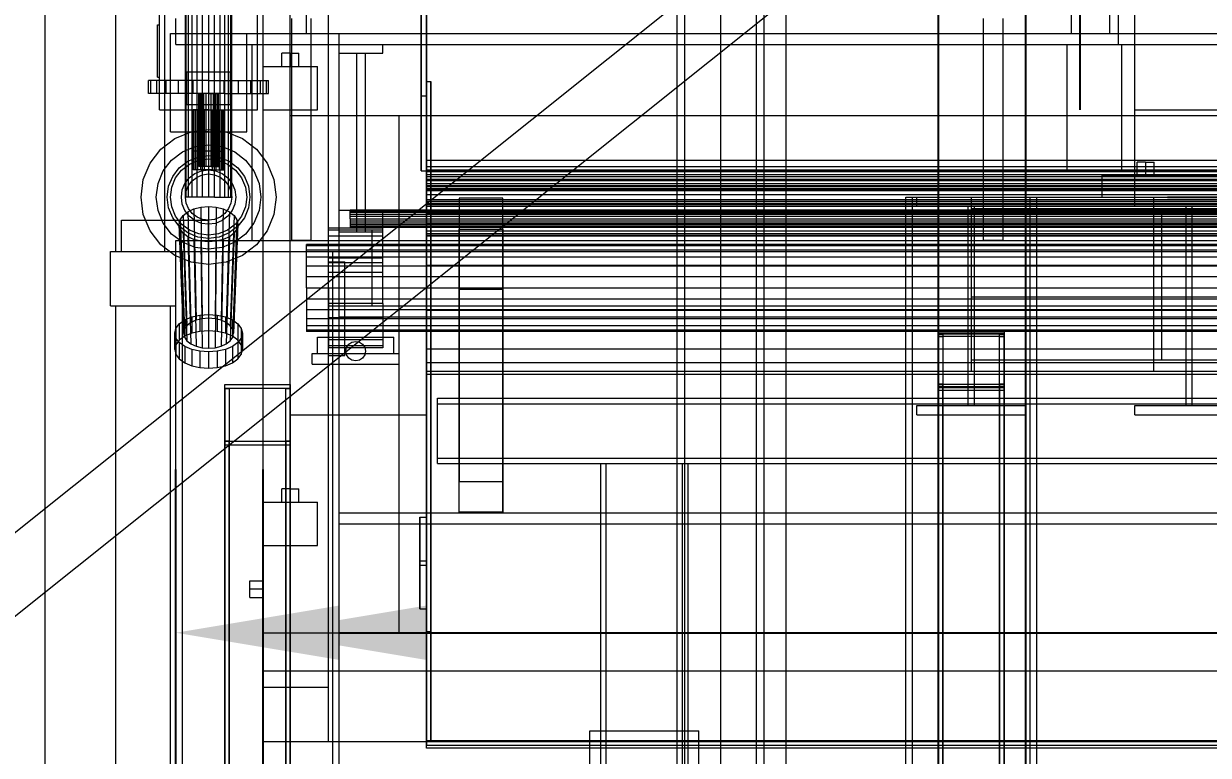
# Model space of a CAD drawing. Header units: millimetres. Extents: x -2500 to 58855, y -53268 to 6837.
# Drawn here: x -1620 to -532, y -35413 to -34741 of the extents above; entities that cross this region are included whole.
import ezdxf

# ---------------------------------------------------------------- set-up
doc = ezdxf.new("R2010")
doc.units = ezdxf.units.MM
for name, color, linetype, lineweight in [('COTAS_O', 1, 'Continuous', 0), ('COTAS_P', 1, 'Continuous', 0), ('COTAS_R', 1, 'Continuous', 0), ('frontal_briquetadora', 7, 'Continuous', 0), ('frontal_C01', 7, 'Continuous', 0), ('frontal_mezcladora', 7, 'Continuous', 0), ('frontal_secador', 7, 'Continuous', 0), ('frontal_tolva', 7, 'Continuous', 0)]:
    doc.layers.add(name, color=color, linetype=linetype, lineweight=lineweight)
doc.dimstyles.new('R19_100', dxfattribs={"dimtxt": 250, "dimasz": 150, "dimexe": 150, "dimexo": 80, "dimgap": 100, "dimtad": 1, "dimtih": 1, "dimtoh": 1, "dimdsep": 46, "dimcen": 0.09, "dimadec": 0, "dimazin": 0, "dimtfac": 1, "dimtdec": 4, "dimtofl": 0, "dimtmove": 0, "dimatfit": 3, "dimfxl": 1, "dimtolj": 1, "dimtzin": 0, "dimarcsym": 0})

# ---------------------------------------------------------------- blocks, each defined once
blk = doc.blocks.new('*D37')
at = {"layer": 'COTAS_R', "color": 0, "lineweight": -2, "transparency": 16777216}
for p, q in [((-1750, -35420), (-1750, -34450)), ((2600, -35420), (2600, -34450)), ((-1600, -34600), (2450, -34600))]:
    blk.add_line(p, q, dxfattribs=at)
at = {"layer": 'COTAS_R', "color": 0, "transparency": 16777216}
for points in [[(-1600, -34575), (-1600, -34625), (-1750, -34600)], [(2450, -34575), (2450, -34625), (2600, -34600)]]:
    blk.add_solid(points, dxfattribs=at)
at = {"layer": 'Defpoints', "color": 0, "transparency": 16777216}
for p in [(2600, -34600), (-1750, -35500), (2600, -35500)]:
    blk.add_point(p, dxfattribs=at)
blk = doc.blocks.new('*D42')
at = {"layer": 'COTAS_O', "color": 0, "lineweight": -2, "transparency": 16777216}
for p, q in [((-570, -33700), (200, -33700)), ((50, -34750), (50, -33850)), ((-570, -34900), (200, -34900))]:
    blk.add_line(p, q, dxfattribs=at)
at = {"layer": 'COTAS_O', "color": 0, "transparency": 16777216}
for points in [[(25, -33850), (75, -33850), (50, -33700)], [(25, -34750), (75, -34750), (50, -34900)]]:
    blk.add_solid(points, dxfattribs=at)
at = {"layer": 'Defpoints', "color": 0, "transparency": 16777216}
for p in [(-650, -33700), (50, -33700), (-650, -34900)]:
    blk.add_point(p, dxfattribs=at)
blk = doc.blocks.new('*D43')
at = {"layer": 'COTAS_O', "color": 0, "lineweight": -2, "transparency": 16777216}
for p, q in [((-650, -34820), (-650, -34050)), ((650, -34820), (650, -34050)), ((-500, -34200), (500, -34200))]:
    blk.add_line(p, q, dxfattribs=at)
at = {"layer": 'COTAS_O', "color": 0, "transparency": 16777216}
for points in [[(-500, -34175), (-500, -34225), (-650, -34200)], [(500, -34175), (500, -34225), (650, -34200)]]:
    blk.add_solid(points, dxfattribs=at)
at = {"layer": 'Defpoints', "color": 0, "transparency": 16777216}
for p in [(650, -34200), (-650, -34900), (650, -34900)]:
    blk.add_point(p, dxfattribs=at)
blk = doc.blocks.new('*D44')
at = {"layer": 'COTAS_O', "color": 0, "lineweight": -2, "transparency": 16777216}
for p, q in [((-1400, -33700), (-630, -33700)), ((-780, -35850), (-780, -33850)), ((-1400, -36000), (-630, -36000))]:
    blk.add_line(p, q, dxfattribs=at)
at = {"layer": 'COTAS_O', "color": 0, "transparency": 16777216}
for points in [[(-805, -33850), (-755, -33850), (-780, -33700)], [(-805, -35850), (-755, -35850), (-780, -36000)]]:
    blk.add_solid(points, dxfattribs=at)
at = {"layer": 'Defpoints', "color": 0, "transparency": 16777216}
for p in [(-1480, -33700), (-780, -33700), (-1480, -36000)]:
    blk.add_point(p, dxfattribs=at)
blk = doc.blocks.new('*D45')
at = {"layer": 'COTAS_O', "color": 0, "lineweight": -2, "transparency": 16777216}
for p, q in [((-1480, -35920), (-1480, -35150)), ((490, -35920), (490, -35150)), ((-1330, -35300), (340, -35300))]:
    blk.add_line(p, q, dxfattribs=at)
at = {"layer": 'COTAS_O', "color": 0, "transparency": 16777216}
for points in [[(-1330, -35275), (-1330, -35325), (-1480, -35300)], [(340, -35275), (340, -35325), (490, -35300)]]:
    blk.add_solid(points, dxfattribs=at)
at = {"layer": 'Defpoints', "color": 0, "transparency": 16777216}
for p in [(490, -35300), (-1480, -36000), (490, -36000)]:
    blk.add_point(p, dxfattribs=at)
blk = doc.blocks.new('*D46')
at = {"layer": 'COTAS_P', "color": 0, "lineweight": -2, "transparency": 16777216}
for p, q in [((-1320, -33000), (-550, -33000)), ((-700, -35850), (-700, -33150)), ((-1320, -36000), (-550, -36000))]:
    blk.add_line(p, q, dxfattribs=at)
at = {"layer": 'COTAS_P', "color": 0, "transparency": 16777216}
for points in [[(-725, -33150), (-675, -33150), (-700, -33000)], [(-725, -35850), (-675, -35850), (-700, -36000)]]:
    blk.add_solid(points, dxfattribs=at)
at = {"layer": 'Defpoints', "color": 0, "transparency": 16777216}
for p in [(-1400, -33000), (-700, -33000), (-1400, -36000)]:
    blk.add_point(p, dxfattribs=at)
blk = doc.blocks.new('*D47')
at = {"layer": 'COTAS_O', "color": 0, "lineweight": -2, "transparency": 16777216}
for p, q in [((-1400, -35920), (-1400, -35150)), ((1400, -35920), (1400, -35150)), ((-1250, -35300), (1250, -35300))]:
    blk.add_line(p, q, dxfattribs=at)
at = {"layer": 'COTAS_O', "color": 0, "transparency": 16777216}
for points in [[(-1250, -35275), (-1250, -35325), (-1400, -35300)], [(1250, -35275), (1250, -35325), (1400, -35300)]]:
    blk.add_solid(points, dxfattribs=at)
at = {"layer": 'Defpoints', "color": 0, "transparency": 16777216}
for p in [(1400, -35300), (-1400, -36000), (1400, -36000)]:
    blk.add_point(p, dxfattribs=at)

msp = doc.modelspace()

# ---------------------------------------------------------------- linework, layer by layer
at = {"layer": 'frontal_briquetadora'}
for p, q in [((-1480, -34760), (-1480, -34736)), ((-1374, -34736), (-1374, -34940)), ((-1356, -34736), (-1356, -34940)), ((-739, -34736), (-739, -34940)), ((-721, -34736), (-721, -34940)), ((-1480, -34750), (-1330, -34750)), ((-1480, -34760), (-1480, -34750)), ((-1330, -34760), (-1330, -34750)), ((-1330, -34750), (340, -34750)), ((-1480, -34760), (-1330, -34760)), ((-1480, -34760), (-460, -34760)), ((-1410, -34760), (-1400, -34760)), ((-1410, -34940), (-1410, -34760)), ((-1400, -34940), (-1400, -34760)), ((-1330, -34760), (340, -34760)), ((-1330, -34940), (-1330, -34760)), ((-1330, -34760), (-1290, -34760)), ((-1330, -34768), (-1330, -34760)), ((-1290, -34768), (-1290, -34760)), ((-1330, -34768), (-1290, -34768)), ((-1314, -34768), (-1306, -34768)), ((-1314, -34932), (-1314, -34768)), ((-1306, -34932), (-1306, -34768)), ((-1480, -34940), (-1330, -34940)), ((-1480, -34950), (-1480, -34940)), ((-1410, -34940), (-1400, -34940)), ((-1356, -34940), (-1374, -34940)), ((-1330, -34932), (-1290, -34932)), ((-1330, -34940), (-1330, -34932)), ((-1330, -34950), (-1330, -34940)), ((-1330, -34940), (340, -34940)), ((-1330, -34940), (-1290, -34940)), ((-1314, -34932), (-1306, -34932)), ((-1290, -34940), (-1290, -34932)), ((-721, -34940), (-739, -34940)), ((-1480, -34950), (-1474, -34950)), ((-1480, -35988), (-1480, -34950)), ((-1480, -34950), (-1330, -34950)), ((-1474, -35988), (-1474, -34950)), ((-1474, -34950), (-1336, -34950)), ((-1336, -34950), (-1330, -34950)), ((-1336, -35988), (-1336, -34950)), ((-1330, -35988), (-1330, -34950)), ((-1330, -34950), (340, -34950)), ((-1330, -35000), (490, -35000)), ((-1330, -35010), (-1330, -35000)), ((-1330, -35010), (490, -35010)), ((-1330, -35190), (-1330, -35010)), ((-1435, -35872.053), (-1435, -35072.053)), ((-1435, -35072.053), (-1375, -35072.053)), ((-1435, -35075.779), (-1435, -35072.053)), ((-1375, -35072.053), (-1375, -35872.053)), ((-1375, -35072.053), (-1375, -35075.779)), ((-1375, -35075.779), (-1435, -35075.779)), ((-1435, -35075.779), (-1435, -35875.779)), ((-1435, -35075.779), (-1431, -35075.779)), ((-1435, -35124.221), (-1435, -35075.779)), ((-1431, -35075.779), (-1431, -35875.779)), ((-1431, -35075.779), (-1431, -35124.221)), ((-1379, -35875.779), (-1379, -35075.779)), ((-1379, -35075.779), (-1375, -35075.779)), ((-1379, -35124.221), (-1379, -35075.779)), ((-1375, -35875.779), (-1375, -35075.779)), ((-1375, -35075.779), (-1375, -35124.221)), ((-1435, -35924.221), (-1435, -35124.221)), ((-1435, -35124.221), (-1375, -35124.221)), ((-1435, -35127.947), (-1435, -35124.221)), ((-1431, -35124.221), (-1435, -35124.221)), ((-1431, -35924.221), (-1431, -35124.221)), ((-1375, -35124.221), (-1379, -35124.221)), ((-1379, -35124.221), (-1379, -35924.221)), ((-1375, -35124.221), (-1375, -35924.221)), ((-1375, -35124.221), (-1375, -35127.947)), ((-1375, -35127.947), (-1435, -35127.947)), ((-1435, -35127.947), (-1435, -35927.947)), ((-1375, -35927.947), (-1375, -35127.947)), ((-1330, -35190), (490, -35190)), ((-1330, -35200), (-1330, -35190)), ((-1330, -35200), (490, -35200))]:
    msp.add_line(p, q, dxfattribs=at)
at = {"layer": 'frontal_C01'}
for p, q in [((-1020, -35975), (-1020, -33288.062)), ((-1013, -35975), (-1013, -33288.062)), ((-947, -35975), (-947, -33288.062)), ((-940, -35975), (-940, -33288.062))]:
    msp.add_line(p, q, dxfattribs=at)
at = {"layer": 'frontal_mezcladora'}
for p, q in [((-980, -35980), (-980, -33390)), ((-920, -35980), (-920, -33390)), ((-1471.2, -34900), (-1471.2, -33450)), ((-1470.478, -34900), (-1470.478, -33450)), ((-1468.36, -34900), (-1468.36, -33450)), ((-1464.991, -34900), (-1464.991, -33450)), ((-1460.6, -34900), (-1460.6, -33450)), ((-1455.487, -34900), (-1455.487, -33450)), ((-1450, -33450), (-1450, -34900)), ((-1444.513, -34900), (-1444.513, -33450)), ((-1439.4, -34900), (-1439.4, -33450)), ((-1435.009, -34900), (-1435.009, -33450)), ((-1431.64, -34900), (-1431.64, -33450)), ((-1429.522, -34900), (-1429.522, -33450)), ((-1428.8, -34900), (-1428.8, -33450)), ((-650, -34760), (-650, -33730)), ((-615, -34760), (-615, -33730)), ((-600, -34880), (-600, -34700)), ((-658, -34750), (-658, -34705)), ((-623, -34750), (-623, -34705)), ((-1535, -34950), (-1535, -34720)), ((-1495, -34820), (-1495, -34720)), ((-1490, -34950), (-1490, -34720)), ((-1405, -34820), (-1405, -34720)), ((-1497, -34742), (-1495, -34742)), ((-1497, -34790), (-1497, -34742)), ((-1495, -34790), (-1495, -34742)), ((-1485, -34750), (-1415, -34750)), ((-1485, -34840), (-1485, -34750)), ((-1415, -34840), (-1415, -34750)), ((-658, -34750), (-623, -34750)), ((-662, -34760), (-612, -34760)), ((-662, -34875), (-662, -34760)), ((-650, -34760), (-615, -34760)), ((-612, -34875), (-612, -34760)), ((-600, -34760), (600, -34760)), ((-600, -34875), (-600, -34760)), ((-1470, -34785), (-1430, -34785)), ((-1470, -34815), (-1470, -34785)), ((-1430, -34815), (-1430, -34785)), ((-1503.126, -34793), (-1505, -34793)), ((-1505, -34805), (-1505, -34793)), ((-1497.631, -34793), (-1503.126, -34793)), ((-1503.126, -34805), (-1503.126, -34793)), ((-1488.891, -34793), (-1497.631, -34793)), ((-1497.631, -34805), (-1497.631, -34793)), ((-1497, -34790), (-1495, -34790)), ((-1477.5, -34793), (-1488.891, -34793)), ((-1488.891, -34805), (-1488.891, -34793)), ((-1464.235, -34793), (-1477.5, -34793)), ((-1477.5, -34805), (-1477.5, -34793)), ((-1450, -34793), (-1464.235, -34793)), ((-1464.235, -34805), (-1464.235, -34793)), ((-1450, -34793), (-1435.765, -34793)), ((-1450, -34793), (-1450, -34805)), ((-1435.765, -34793), (-1422.5, -34793)), ((-1435.765, -34805), (-1435.765, -34793)), ((-1422.5, -34793), (-1411.109, -34793)), ((-1422.5, -34805), (-1422.5, -34793)), ((-1411.109, -34793), (-1402.369, -34793)), ((-1411.109, -34805), (-1411.109, -34793)), ((-1402.369, -34793), (-1396.874, -34793)), ((-1402.369, -34805), (-1402.369, -34793)), ((-1396.874, -34793), (-1395, -34793)), ((-1396.874, -34805), (-1396.874, -34793)), ((-1395, -34805), (-1395, -34793)), ((-1503.126, -34805), (-1505, -34805)), ((-1497.631, -34805), (-1503.126, -34805)), ((-1488.891, -34805), (-1497.631, -34805)), ((-1477.5, -34805), (-1488.891, -34805)), ((-1464.235, -34805), (-1477.5, -34805)), ((-1450, -34805), (-1464.235, -34805)), ((-1458.693, -34805), (-1459, -34805)), ((-1459, -34872), (-1459, -34805)), ((-1457.794, -34805), (-1458.693, -34805)), ((-1458.693, -34872), (-1458.693, -34805)), ((-1456.364, -34805), (-1457.794, -34805)), ((-1457.794, -34872), (-1457.794, -34805)), ((-1454.5, -34805), (-1456.364, -34805)), ((-1456.364, -34872), (-1456.364, -34805)), ((-1452.329, -34805), (-1454.5, -34805)), ((-1454.5, -34872), (-1454.5, -34805)), ((-1450, -34805), (-1452.329, -34805)), ((-1452.329, -34872), (-1452.329, -34805)), ((-1450, -34805), (-1447.671, -34805)), ((-1450, -34805), (-1450, -34872)), ((-1435.765, -34805), (-1450, -34805)), ((-1447.671, -34805), (-1445.5, -34805)), ((-1447.671, -34872), (-1447.671, -34805)), ((-1445.5, -34805), (-1443.636, -34805)), ((-1445.5, -34872), (-1445.5, -34805)), ((-1443.636, -34805), (-1442.206, -34805)), ((-1443.636, -34872), (-1443.636, -34805)), ((-1442.206, -34805), (-1441.307, -34805)), ((-1442.206, -34872), (-1442.206, -34805)), ((-1441.307, -34805), (-1441, -34805)), ((-1441.307, -34872), (-1441.307, -34805)), ((-1441, -34872), (-1441, -34805)), ((-1435.765, -34805), (-1422.5, -34805)), ((-1422.5, -34805), (-1411.109, -34805)), ((-1411.109, -34805), (-1402.369, -34805)), ((-1402.369, -34805), (-1396.874, -34805)), ((-1396.874, -34805), (-1395, -34805)), ((-1495, -34820), (-1405, -34820)), ((-1470, -34815), (-1430, -34815)), ((-1463.523, -34820), (-1464, -34820)), ((-1464, -34858), (-1464, -34820)), ((-1462.124, -34820), (-1463.523, -34820)), ((-1463.523, -34858), (-1463.523, -34820)), ((-1459.899, -34820), (-1462.124, -34820)), ((-1462.124, -34858), (-1462.124, -34820)), ((-1457, -34820), (-1459.899, -34820)), ((-1459.899, -34858), (-1459.899, -34820)), ((-1453.623, -34820), (-1457, -34820)), ((-1457, -34858), (-1457, -34820)), ((-1450, -34820), (-1453.623, -34820)), ((-1453.623, -34858), (-1453.623, -34820)), ((-1450, -34820), (-1446.377, -34820)), ((-1450, -34820), (-1450, -34858)), ((-1446.377, -34820), (-1443, -34820)), ((-1446.377, -34858), (-1446.377, -34820)), ((-1443, -34820), (-1440.101, -34820)), ((-1443, -34858), (-1443, -34820)), ((-1440.101, -34820), (-1437.876, -34820)), ((-1440.101, -34858), (-1440.101, -34820)), ((-1437.876, -34820), (-1436.477, -34820)), ((-1437.876, -34858), (-1437.876, -34820)), ((-1436.477, -34820), (-1436, -34820)), ((-1436.477, -34858), (-1436.477, -34820)), ((-1436, -34858), (-1436, -34820)), ((-600, -34820), (600, -34820)), ((-600, -34900), (-600, -34820)), ((-1485, -34840), (-1415, -34840)), ((-1481, -34846.306), (-1466.047, -34840.113)), ((-1466.047, -34840.113), (-1450, -34838)), ((-1463.523, -34840), (-1464, -34840)), ((-1464, -34875), (-1464, -34840)), ((-1462.124, -34840), (-1463.523, -34840)), ((-1463.523, -34875), (-1463.523, -34840)), ((-1459.899, -34840), (-1462.124, -34840)), ((-1462.124, -34875), (-1462.124, -34840)), ((-1457, -34840), (-1459.899, -34840)), ((-1459.899, -34875), (-1459.899, -34840)), ((-1453.623, -34840), (-1457, -34840)), ((-1457, -34875), (-1457, -34840)), ((-1450, -34840), (-1453.623, -34840)), ((-1453.623, -34875), (-1453.623, -34840)), ((-1450, -34838), (-1433.953, -34840.113)), ((-1450, -34840), (-1446.377, -34840)), ((-1450, -34840), (-1450, -34875)), ((-1446.377, -34840), (-1443, -34840)), ((-1446.377, -34875), (-1446.377, -34840)), ((-1443, -34840), (-1440.101, -34840)), ((-1443, -34875), (-1443, -34840)), ((-1440.101, -34840), (-1437.876, -34840)), ((-1440.101, -34875), (-1440.101, -34840)), ((-1437.876, -34840), (-1436.477, -34840)), ((-1437.876, -34875), (-1437.876, -34840)), ((-1436.477, -34840), (-1436, -34840)), ((-1436.477, -34875), (-1436.477, -34840)), ((-1436, -34875), (-1436, -34840)), ((-1433.953, -34840.113), (-1419, -34846.306)), ((-1493.841, -34856.159), (-1481, -34846.306)), ((-1474, -34858.431), (-1462.423, -34853.636)), ((-1462.423, -34853.636), (-1450, -34852)), ((-1450, -34852), (-1437.577, -34853.636)), ((-1437.577, -34853.636), (-1426, -34858.431)), ((-1419, -34846.306), (-1406.159, -34856.159)), ((-1503.694, -34869), (-1493.841, -34856.159)), ((-1483.941, -34866.059), (-1474, -34858.431)), ((-1469, -34867.091), (-1459.835, -34863.295)), ((-1463.523, -34858), (-1464, -34858)), ((-1462.124, -34858), (-1463.523, -34858)), ((-1459.899, -34858), (-1462.124, -34858)), ((-1457, -34858), (-1459.899, -34858)), ((-1459.835, -34863.295), (-1450, -34862)), ((-1459.059, -34866.193), (-1450, -34865)), ((-1453.623, -34858), (-1457, -34858)), ((-1450, -34858), (-1453.623, -34858)), ((-1446.377, -34858), (-1450, -34858)), ((-1450, -34862), (-1440.165, -34863.295)), ((-1450, -34865), (-1440.941, -34866.193)), ((-1446.377, -34858), (-1443, -34858)), ((-1443, -34858), (-1440.101, -34858)), ((-1440.165, -34863.295), (-1431, -34867.091)), ((-1440.101, -34858), (-1437.876, -34858)), ((-1437.876, -34858), (-1436.477, -34858)), ((-1436.477, -34858), (-1436, -34858)), ((-1426, -34858.431), (-1416.059, -34866.059)), ((-1406.159, -34856.159), (-1396.306, -34869)), ((-1509.887, -34883.953), (-1503.694, -34869)), ((-1496.364, -34887.577), (-1491.569, -34876)), ((-1491.569, -34876), (-1483.941, -34866.059)), ((-1482.909, -34881), (-1476.87, -34873.13)), ((-1480.311, -34882.5), (-1474.749, -34875.251)), ((-1476.87, -34873.13), (-1469, -34867.091)), ((-1474.749, -34875.251), (-1467.5, -34869.689)), ((-1467.5, -34869.689), (-1459.059, -34866.193)), ((-1463.523, -34875), (-1464, -34875)), ((-1462.124, -34875), (-1463.523, -34875)), ((-1462.5, -34878.349), (-1456.47, -34875.852)), ((-1459.899, -34875), (-1462.124, -34875)), ((-1457, -34875), (-1459.899, -34875)), ((-1458.693, -34872), (-1459, -34872)), ((-1457.794, -34872), (-1458.693, -34872)), ((-1456.364, -34872), (-1457.794, -34872)), ((-1453.623, -34875), (-1457, -34875)), ((-1456.47, -34875.852), (-1450, -34875)), ((-1454.5, -34872), (-1456.364, -34872)), ((-1452.329, -34872), (-1454.5, -34872)), ((-1450, -34875), (-1453.623, -34875)), ((-1450, -34872), (-1452.329, -34872)), ((-1447.671, -34872), (-1450, -34872)), ((-1446.377, -34875), (-1450, -34875)), ((-1450, -34875), (-1443.53, -34875.852)), ((-1447.671, -34872), (-1445.5, -34872)), ((-1446.377, -34875), (-1443, -34875)), ((-1445.5, -34872), (-1443.636, -34872)), ((-1443.636, -34872), (-1442.206, -34872)), ((-1443.53, -34875.852), (-1437.5, -34878.349)), ((-1443, -34875), (-1440.101, -34875)), ((-1442.206, -34872), (-1441.307, -34872)), ((-1441.307, -34872), (-1441, -34872)), ((-1440.941, -34866.193), (-1432.5, -34869.689)), ((-1440.101, -34875), (-1437.876, -34875)), ((-1437.876, -34875), (-1436.477, -34875)), ((-1436.477, -34875), (-1436, -34875)), ((-1432.5, -34869.689), (-1425.251, -34875.251)), ((-1431, -34867.091), (-1423.13, -34873.13)), ((-1425.251, -34875.251), (-1419.689, -34882.5)), ((-1423.13, -34873.13), (-1417.091, -34881)), ((-1416.059, -34866.059), (-1408.431, -34876)), ((-1408.431, -34876), (-1403.636, -34887.577)), ((-1396.306, -34869), (-1390.113, -34883.953)), ((-662, -34875), (-612, -34875)), ((-600, -34875), (600, -34875)), ((-590, -34868), (-597.794, -34868)), ((-597.794, -34880), (-597.794, -34868)), ((-590, -34868), (-582.206, -34868)), ((-590, -34868), (-590, -34880)), ((-582.206, -34880), (-582.206, -34868)), ((-1512, -34900), (-1509.887, -34883.953)), ((-1486.705, -34890.165), (-1482.909, -34881)), ((-1483.807, -34890.941), (-1480.311, -34882.5)), ((-1471.651, -34887.5), (-1467.678, -34882.322)), ((-1468.36, -34889.4), (-1464.991, -34885.009)), ((-1467.678, -34882.322), (-1462.5, -34878.349)), ((-1464.991, -34885.009), (-1460.6, -34881.64)), ((-1460.6, -34881.64), (-1455.487, -34879.522)), ((-1455.487, -34879.522), (-1450, -34878.8)), ((-1450, -34878.8), (-1444.513, -34879.522)), ((-1444.513, -34879.522), (-1439.4, -34881.64)), ((-1439.4, -34881.64), (-1435.009, -34885.009)), ((-1437.5, -34878.349), (-1432.322, -34882.322)), ((-1435.009, -34885.009), (-1431.64, -34889.4)), ((-1432.322, -34882.322), (-1428.349, -34887.5)), ((-1419.689, -34882.5), (-1416.193, -34890.941)), ((-1417.091, -34881), (-1413.295, -34890.165)), ((-1390.113, -34883.953), (-1388, -34900)), ((-630, -34880), (-470, -34880)), ((-630, -34900), (-630, -34880)), ((-600, -34880), (-500, -34880)), ((-597.794, -34880), (-590, -34880)), ((-590, -34880), (-582.206, -34880)), ((-1498, -34900), (-1496.364, -34887.577)), ((-1488, -34900), (-1486.705, -34890.165)), ((-1485, -34900), (-1483.807, -34890.941)), ((-1475, -34900), (-1474.148, -34893.53)), ((-1474.148, -34893.53), (-1471.651, -34887.5)), ((-1471.2, -34900), (-1470.478, -34894.513)), ((-1470.478, -34894.513), (-1468.36, -34889.4)), ((-1431.64, -34889.4), (-1429.522, -34894.513)), ((-1429.522, -34894.513), (-1428.8, -34900)), ((-1428.349, -34887.5), (-1425.852, -34893.53)), ((-1425.852, -34893.53), (-1425, -34900)), ((-1416.193, -34890.941), (-1415, -34900)), ((-1413.295, -34890.165), (-1412, -34900)), ((-1403.636, -34887.577), (-1402, -34900)), ((-1509.887, -34916.047), (-1512, -34900)), ((-1496.364, -34912.423), (-1498, -34900)), ((-1486.705, -34909.835), (-1488, -34900)), ((-1483.807, -34909.059), (-1485, -34900)), ((-1480.311, -34917.5), (-1483.807, -34909.059)), ((-1474.148, -34906.47), (-1475, -34900)), ((-1471.651, -34912.5), (-1474.148, -34906.47)), ((-1470.478, -34905.487), (-1471.2, -34900)), ((-1470.478, -34900), (-1471.2, -34900)), ((-1468.36, -34900), (-1470.478, -34900)), ((-1468.36, -34910.6), (-1470.478, -34905.487)), ((-1464.991, -34900), (-1468.36, -34900)), ((-1460.6, -34900), (-1464.991, -34900)), ((-1455.487, -34900), (-1460.6, -34900)), ((-1456.988, -34909.352), (-1450, -34908.8)), ((-1450, -34900), (-1455.487, -34900)), ((-1444.513, -34900), (-1450, -34900)), ((-1450, -34908.8), (-1443.012, -34909.352)), ((-1450, -34908.8), (-1450, -35011.2)), ((-1444.513, -34900), (-1439.4, -34900)), ((-1439.4, -34900), (-1435.009, -34900)), ((-1435.009, -34900), (-1431.64, -34900)), ((-1431.64, -34900), (-1429.522, -34900)), ((-1429.522, -34905.487), (-1431.64, -34910.6)), ((-1428.8, -34900), (-1429.522, -34905.487)), ((-1429.522, -34900), (-1428.8, -34900)), ((-1425.852, -34906.47), (-1428.349, -34912.5)), ((-1425, -34900), (-1425.852, -34906.47)), ((-1416.193, -34909.059), (-1419.689, -34917.5)), ((-1415, -34900), (-1416.193, -34909.059)), ((-1412, -34900), (-1413.295, -34909.835)), ((-1402, -34900), (-1403.636, -34912.423)), ((-1388, -34900), (-1390.113, -34916.047)), ((-810, -34900), (-804, -34900)), ((-810, -35988), (-810, -34900)), ((-804, -35988), (-804, -34900)), ((-804, -34900), (-696, -34900)), ((-800, -34900), (-700, -34900)), ((-800, -34908.5), (-800, -34900)), ((-800, -34908.5), (-700, -34908.5)), ((-752.8, -34908.5), (-747.2, -34908.5)), ((-752.8, -35091.5), (-752.8, -34908.5)), ((-750, -34900), (750, -34900)), ((-750, -34900), (-750, -34910.5)), ((-750, -34900), (-400, -34900)), ((-750, -34900), (-750, -34908.5)), ((-750, -34908.5), (-400, -34908.5)), ((-750, -34908.5), (-750, -34991.5)), ((-747.2, -35091.5), (-747.2, -34908.5)), ((-700, -34908.5), (-700, -34900)), ((-696, -34900), (-690, -34900)), ((-696, -35988), (-696, -34900)), ((-690, -35988), (-690, -34900)), ((-630, -34900), (-470, -34900)), ((-600, -34900), (600, -34900)), ((-600, -34900), (-500, -34900)), ((-600, -34908.5), (-600, -34900)), ((-600, -34908.5), (-500, -34908.5)), ((-582.5, -34900), (-517.5, -34900)), ((-582.5, -34910.5), (-582.5, -34900)), ((-552.8, -34908.5), (-547.2, -34908.5)), ((-552.8, -35091.5), (-552.8, -34908.5)), ((-547.2, -35091.5), (-547.2, -34908.5)), ((-1503.694, -34931), (-1509.887, -34916.047)), ((-1491.569, -34924), (-1496.364, -34912.423)), ((-1482.909, -34919), (-1486.705, -34909.835)), ((-1476.87, -34926.87), (-1482.909, -34919)), ((-1474.749, -34924.749), (-1480.311, -34917.5)), ((-1476.08, -34920.807), (-1473.383, -34916.9)), ((-1473.383, -34916.9), (-1469.092, -34913.545)), ((-1473.383, -34916.9), (-1469.919, -35018.1)), ((-1467.678, -34917.678), (-1471.651, -34912.5)), ((-1469.092, -34913.545), (-1463.5, -34910.97)), ((-1469.092, -34913.545), (-1466.263, -35015.242)), ((-1464.991, -34914.991), (-1468.36, -34910.6)), ((-1462.5, -34921.651), (-1467.678, -34917.678)), ((-1460.6, -34918.36), (-1464.991, -34914.991)), ((-1463.5, -34910.97), (-1456.988, -34909.352)), ((-1463.5, -34910.97), (-1461.5, -35013.049)), ((-1455.487, -34920.478), (-1460.6, -34918.36)), ((-1456.988, -34909.352), (-1455.953, -35011.67)), ((-1439.4, -34918.36), (-1444.513, -34920.478)), ((-1443.012, -34909.352), (-1444.047, -35011.67)), ((-1443.012, -34909.352), (-1436.5, -34910.97)), ((-1435.009, -34914.991), (-1439.4, -34918.36)), ((-1436.5, -34910.97), (-1438.5, -35013.049)), ((-1432.322, -34917.678), (-1437.5, -34921.651)), ((-1436.5, -34910.97), (-1430.908, -34913.545)), ((-1431.64, -34910.6), (-1435.009, -34914.991)), ((-1430.908, -34913.545), (-1433.737, -35015.242)), ((-1428.349, -34912.5), (-1432.322, -34917.678)), ((-1430.908, -34913.545), (-1426.617, -34916.9)), ((-1426.617, -34916.9), (-1430.081, -35018.1)), ((-1426.617, -34916.9), (-1423.92, -34920.807)), ((-1419.689, -34917.5), (-1425.251, -34924.749)), ((-1417.091, -34919), (-1423.13, -34926.87)), ((-1413.295, -34909.835), (-1417.091, -34919)), ((-1403.636, -34912.423), (-1408.431, -34924)), ((-1390.113, -34916.047), (-1396.306, -34931)), ((-750, -34910.5), (750, -34910.5)), ((-750, -34910.5), (-750, -35049.5)), ((-582.5, -34910.5), (-517.5, -34910.5)), ((-582.5, -34910.5), (-575, -34910.5)), ((-582.5, -35049.5), (-582.5, -34910.5)), ((-575, -35049.5), (-575, -34910.5)), ((-1530, -34921.2), (-1450, -34921.2)), ((-1530, -34950), (-1530, -34921.2)), ((-1483.941, -34933.941), (-1491.569, -34924)), ((-1477, -34925), (-1476.08, -34920.807)), ((-1476.08, -34929.193), (-1477, -34925)), ((-1473, -35025), (-1477, -34925)), ((-1469, -34932.909), (-1476.87, -34926.87)), ((-1476.08, -34920.807), (-1472.216, -35021.428)), ((-1473.383, -34933.1), (-1476.08, -34929.193)), ((-1476.08, -34929.193), (-1472.216, -35028.572)), ((-1467.5, -34930.311), (-1474.749, -34924.749)), ((-1459.059, -34933.807), (-1467.5, -34930.311)), ((-1456.47, -34924.148), (-1462.5, -34921.651)), ((-1450, -34925), (-1456.47, -34924.148)), ((-1450, -34921.2), (-1455.487, -34920.478)), ((-1444.513, -34920.478), (-1450, -34921.2)), ((-1450, -34950), (-1450, -34921.2)), ((-1443.53, -34924.148), (-1450, -34925)), ((-1437.5, -34921.651), (-1443.53, -34924.148)), ((-1432.5, -34930.311), (-1440.941, -34933.807)), ((-1425.251, -34924.749), (-1432.5, -34930.311)), ((-1423.13, -34926.87), (-1431, -34932.909)), ((-1423.92, -34920.807), (-1427.784, -35021.428)), ((-1423.92, -34929.193), (-1427.784, -35028.572)), ((-1423, -34925), (-1427, -35025)), ((-1423.92, -34929.193), (-1426.617, -34933.1)), ((-1423.92, -34920.807), (-1423, -34925)), ((-1423, -34925), (-1423.92, -34929.193)), ((-1408.431, -34924), (-1416.059, -34933.941)), ((-1493.841, -34943.841), (-1503.694, -34931)), ((-1474, -34941.569), (-1483.941, -34933.941)), ((-1462.423, -34946.364), (-1474, -34941.569)), ((-1469.092, -34936.455), (-1473.383, -34933.1)), ((-1473.383, -34933.1), (-1469.919, -35031.9)), ((-1463.5, -34939.03), (-1469.092, -34936.455)), ((-1469.092, -34936.455), (-1466.263, -35034.758)), ((-1459.835, -34936.705), (-1469, -34932.909)), ((-1456.988, -34940.648), (-1463.5, -34939.03)), ((-1463.5, -34939.03), (-1461.5, -35036.951)), ((-1450, -34938), (-1459.835, -34936.705)), ((-1450, -34935), (-1459.059, -34933.807)), ((-1450, -34941.2), (-1456.988, -34940.648)), ((-1456.988, -34940.648), (-1455.953, -35038.33)), ((-1440.941, -34933.807), (-1450, -34935)), ((-1440.165, -34936.705), (-1450, -34938)), ((-1443.012, -34940.648), (-1450, -34941.2)), ((-1450, -34941.2), (-1450, -35038.8)), ((-1443.012, -34940.648), (-1444.047, -35038.33)), ((-1436.5, -34939.03), (-1443.012, -34940.648)), ((-1431, -34932.909), (-1440.165, -34936.705)), ((-1436.5, -34939.03), (-1438.5, -35036.951)), ((-1426, -34941.569), (-1437.577, -34946.364)), ((-1430.908, -34936.455), (-1436.5, -34939.03)), ((-1430.908, -34936.455), (-1433.737, -35034.758)), ((-1426.617, -34933.1), (-1430.908, -34936.455)), ((-1426.617, -34933.1), (-1430.081, -35031.9)), ((-1416.059, -34933.941), (-1426, -34941.569)), ((-1396.306, -34931), (-1406.159, -34943.841)), ((-1540, -34950), (-1480, -34950)), ((-1540, -35000), (-1540, -34950)), ((-1535, -34950), (-1490, -34950)), ((-1530, -34950), (-1450, -34950)), ((-1481, -34953.694), (-1493.841, -34943.841)), ((-1480, -35000), (-1480, -34950)), ((-1450, -34948), (-1462.423, -34946.364)), ((-1437.577, -34946.364), (-1450, -34948)), ((-1406.159, -34943.841), (-1419, -34953.694)), ((-1466.047, -34959.887), (-1481, -34953.694)), ((-1450, -34962), (-1466.047, -34959.887)), ((-1433.953, -34959.887), (-1450, -34962)), ((-1419, -34953.694), (-1433.953, -34959.887)), ((-750, -34991.5), (-400, -34991.5)), ((-750, -34991.5), (-750, -35000)), ((-1540, -35000), (-1480, -35000)), ((-1535, -35000), (-1485, -35000)), ((-1535, -35980), (-1535, -35000)), ((-1485, -35980), (-1485, -35000)), ((-750, -35000), (-400, -35000)), ((-1479.944, -35020.549), (-1476.847, -35016.402)), ((-1476.847, -35016.402), (-1471.92, -35012.841)), ((-1476.847, -35016.402), (-1476.847, -35031.402)), ((-1471.92, -35012.841), (-1465.5, -35010.108)), ((-1471.92, -35012.841), (-1471.92, -35027.841)), ((-1466.263, -35015.242), (-1469.919, -35018.1)), ((-1461.5, -35013.049), (-1466.263, -35015.242)), ((-1465.5, -35010.108), (-1458.023, -35008.39)), ((-1465.5, -35010.108), (-1465.5, -35025.108)), ((-1455.953, -35011.67), (-1461.5, -35013.049)), ((-1458.023, -35008.39), (-1450, -35007.804)), ((-1458.023, -35008.39), (-1458.023, -35023.39)), ((-1450, -35011.2), (-1455.953, -35011.67)), ((-1450, -35007.804), (-1441.977, -35008.39)), ((-1450, -35007.804), (-1450, -35022.804)), ((-1444.047, -35011.67), (-1450, -35011.2)), ((-1438.5, -35013.049), (-1444.047, -35011.67)), ((-1441.977, -35008.39), (-1434.5, -35010.108)), ((-1441.977, -35008.39), (-1441.977, -35023.39)), ((-1433.737, -35015.242), (-1438.5, -35013.049)), ((-1434.5, -35010.108), (-1428.08, -35012.841)), ((-1434.5, -35010.108), (-1434.5, -35025.108)), ((-1430.081, -35018.1), (-1433.737, -35015.242)), ((-1428.08, -35012.841), (-1423.153, -35016.402)), ((-1428.08, -35012.841), (-1428.08, -35027.841)), ((-1423.153, -35016.402), (-1420.056, -35020.549)), ((-1423.153, -35016.402), (-1423.153, -35031.402)), ((-1481, -35025), (-1479.944, -35020.549)), ((-1479.944, -35029.451), (-1481, -35025)), ((-1481, -35040), (-1481, -35025)), ((-1479.944, -35020.549), (-1479.944, -35035.549)), ((-1471.92, -35027.841), (-1476.847, -35031.402)), ((-1472.216, -35021.428), (-1473, -35025)), ((-1473, -35025), (-1472.216, -35028.572)), ((-1469.919, -35018.1), (-1472.216, -35021.428)), ((-1472.216, -35028.572), (-1469.919, -35031.9)), ((-1465.5, -35025.108), (-1471.92, -35027.841)), ((-1458.023, -35023.39), (-1465.5, -35025.108)), ((-1450, -35022.804), (-1458.023, -35023.39)), ((-1441.977, -35023.39), (-1450, -35022.804)), ((-1434.5, -35025.108), (-1441.977, -35023.39)), ((-1428.08, -35027.841), (-1434.5, -35025.108)), ((-1427.784, -35021.428), (-1430.081, -35018.1)), ((-1430.081, -35031.9), (-1427.784, -35028.572)), ((-1423.153, -35031.402), (-1428.08, -35027.841)), ((-1427, -35025), (-1427.784, -35021.428)), ((-1427.784, -35028.572), (-1427, -35025)), ((-1420.056, -35020.549), (-1419, -35025)), ((-1420.056, -35020.549), (-1420.056, -35035.549)), ((-1419, -35025), (-1420.056, -35029.451)), ((-1419, -35025), (-1419, -35040)), ((-780, -35872.255), (-780, -35022.255)), ((-780, -35022.255), (-720, -35022.255)), ((-780, -35025.954), (-780, -35022.255)), ((-780, -35874.749), (-780, -35024.749)), ((-780, -35024.749), (-720, -35024.749)), ((-780, -35028.116), (-780, -35024.749)), ((-720, -35025.954), (-780, -35025.954)), ((-780, -35025.954), (-780, -35875.954)), ((-780, -35025.954), (-776, -35025.954)), ((-780, -35074.046), (-780, -35025.954)), ((-720, -35028.116), (-780, -35028.116)), ((-780, -35028.116), (-780, -35878.116)), ((-780, -35028.116), (-776, -35028.116)), ((-780, -35071.884), (-780, -35028.116)), ((-776, -35025.954), (-776, -35875.954)), ((-776, -35025.954), (-776, -35074.046)), ((-776, -35028.116), (-776, -35878.116)), ((-776, -35028.116), (-776, -35071.884)), ((-724, -35875.954), (-724, -35025.954)), ((-724, -35025.954), (-720, -35025.954)), ((-724, -35074.046), (-724, -35025.954)), ((-724, -35878.116), (-724, -35028.116)), ((-724, -35028.116), (-720, -35028.116)), ((-724, -35071.884), (-724, -35028.116)), ((-720, -35022.255), (-720, -35872.255)), ((-720, -35022.255), (-720, -35025.954)), ((-720, -35024.749), (-720, -35874.749)), ((-720, -35024.749), (-720, -35028.116)), ((-720, -35875.954), (-720, -35025.954)), ((-720, -35025.954), (-720, -35074.046)), ((-720, -35878.116), (-720, -35028.116)), ((-720, -35028.116), (-720, -35071.884)), ((-1479.944, -35035.549), (-1481, -35040)), ((-1476.847, -35033.598), (-1479.944, -35029.451)), ((-1479.944, -35029.451), (-1479.944, -35044.451)), ((-1476.847, -35031.402), (-1479.944, -35035.549)), ((-1471.92, -35037.159), (-1476.847, -35033.598)), ((-1476.847, -35033.598), (-1476.847, -35048.598)), ((-1465.5, -35039.892), (-1471.92, -35037.159)), ((-1471.92, -35037.159), (-1471.92, -35052.159)), ((-1469.919, -35031.9), (-1466.263, -35034.758)), ((-1466.263, -35034.758), (-1461.5, -35036.951)), ((-1461.5, -35036.951), (-1455.953, -35038.33)), ((-1455.953, -35038.33), (-1450, -35038.8)), ((-1450, -35038.8), (-1444.047, -35038.33)), ((-1444.047, -35038.33), (-1438.5, -35036.951)), ((-1438.5, -35036.951), (-1433.737, -35034.758)), ((-1428.08, -35037.159), (-1434.5, -35039.892)), ((-1433.737, -35034.758), (-1430.081, -35031.9)), ((-1423.153, -35033.598), (-1428.08, -35037.159)), ((-1428.08, -35037.159), (-1428.08, -35052.159)), ((-1420.056, -35029.451), (-1423.153, -35033.598)), ((-1420.056, -35035.549), (-1423.153, -35031.402)), ((-1423.153, -35033.598), (-1423.153, -35048.598)), ((-1420.056, -35029.451), (-1420.056, -35044.451)), ((-1419, -35040), (-1420.056, -35035.549)), ((-1481, -35040), (-1479.944, -35044.451)), ((-1479.944, -35044.451), (-1476.847, -35048.598)), ((-1476.847, -35048.598), (-1471.92, -35052.159)), ((-1458.023, -35041.61), (-1465.5, -35039.892)), ((-1465.5, -35039.892), (-1465.5, -35054.892)), ((-1450, -35042.196), (-1458.023, -35041.61)), ((-1458.023, -35041.61), (-1458.023, -35056.61)), ((-1441.977, -35041.61), (-1450, -35042.196)), ((-1450, -35042.196), (-1450, -35057.196)), ((-1434.5, -35039.892), (-1441.977, -35041.61)), ((-1441.977, -35041.61), (-1441.977, -35056.61)), ((-1434.5, -35039.892), (-1434.5, -35054.892)), ((-1428.08, -35052.159), (-1423.153, -35048.598)), ((-1423.153, -35048.598), (-1420.056, -35044.451)), ((-1420.056, -35044.451), (-1419, -35040)), ((-750, -35049.5), (750, -35049.5)), ((-750, -35049.5), (-750, -35060)), ((-582.5, -35049.5), (-517.5, -35049.5)), ((-582.5, -35060), (-582.5, -35049.5)), ((-582.5, -35049.5), (-575, -35049.5)), ((-1471.92, -35052.159), (-1465.5, -35054.892)), ((-1465.5, -35054.892), (-1458.023, -35056.61)), ((-1458.023, -35056.61), (-1450, -35057.196)), ((-1450, -35057.196), (-1441.977, -35056.61)), ((-1441.977, -35056.61), (-1434.5, -35054.892)), ((-1434.5, -35054.892), (-1428.08, -35052.159)), ((-750, -35060), (750, -35060)), ((-582.5, -35060), (-517.5, -35060)), ((-780, -35921.884), (-780, -35071.884)), ((-780, -35071.884), (-720, -35071.884)), ((-780, -35075.251), (-780, -35071.884)), ((-776, -35071.884), (-780, -35071.884)), ((-776, -35921.884), (-776, -35071.884)), ((-720, -35071.884), (-724, -35071.884)), ((-724, -35071.884), (-724, -35921.884)), ((-720, -35071.884), (-720, -35921.884)), ((-720, -35071.884), (-720, -35075.251)), ((-780, -35924.046), (-780, -35074.046)), ((-780, -35074.046), (-720, -35074.046)), ((-780, -35077.745), (-780, -35074.046)), ((-776, -35074.046), (-780, -35074.046)), ((-720, -35075.251), (-780, -35075.251)), ((-780, -35075.251), (-780, -35925.251)), ((-720, -35077.745), (-780, -35077.745)), ((-780, -35077.745), (-780, -35927.745)), ((-776, -35924.046), (-776, -35074.046)), ((-720, -35074.046), (-724, -35074.046)), ((-724, -35074.046), (-724, -35924.046)), ((-720, -35074.046), (-720, -35924.046)), ((-720, -35074.046), (-720, -35077.745)), ((-720, -35925.251), (-720, -35075.251)), ((-720, -35927.745), (-720, -35077.745)), ((-800, -35091.5), (-700, -35091.5)), ((-800, -35100), (-800, -35091.5)), ((-752.8, -35091.5), (-747.2, -35091.5)), ((-700, -35100), (-700, -35091.5)), ((-600, -35091.5), (-500, -35091.5)), ((-600, -35100), (-600, -35091.5)), ((-552.8, -35091.5), (-547.2, -35091.5)), ((-800, -35100), (-700, -35100)), ((-600, -35100), (-500, -35100))]:
    msp.add_line(p, q, dxfattribs=at)
at = {"layer": 'frontal_secador'}
for p, q in [((-1600, -35975), (-1600, -33010)), ((-1400, -35335), (-1400, -33065)), ((-1375, -35335), (-1375, -33065)), ((-1375, -34825), (-1375, -33065)), ((-1400, -35350), (-1400, -33100)), ((-1340, -35350), (-1340, -33100)), ((-1255, -34807), (-1255, -34497)), ((-1250, -34497), (-1250, -34807)), ((-1250, -34556), (-1250, -34866)), ((-1255, -34566), (-1255, -34876)), ((-1250, -34562), (-1250, -34872)), ((-1250, -34876), (-1250, -34566)), ((-1400, -34750), (-1400, -34690)), ((-1360, -34750), (-1360, -34690)), ((-1400, -34750), (-1360, -34750)), ((-1375, -34768), (-1382.794, -34768)), ((-1382.794, -34780), (-1382.794, -34768)), ((-1375, -34768), (-1367.206, -34768)), ((-1375, -34768), (-1375, -34780)), ((-1367.206, -34780), (-1367.206, -34768)), ((-1400, -34780), (-1350, -34780)), ((-1400, -34820), (-1400, -34780)), ((-1382.794, -34780), (-1375, -34780)), ((-1375, -34780), (-1367.206, -34780)), ((-1350, -34820), (-1350, -34780)), ((-1250, -34794), (-1250, -35299)), ((-1250, -34894), (-1250, -34794)), ((-1250, -34794), (-1246, -34794)), ((-1246, -35299), (-1246, -34794)), ((-1246, -34794), (-1246, -34894)), ((-1255, -34876), (-1255, -34807)), ((-1255, -34807), (-1250, -34807)), ((-1250, -34807), (-1250, -34876)), ((-1400, -34820), (-1350, -34820)), ((-1375, -34825), (1375, -34825)), ((-1275, -34825), (-1250, -34825)), ((-1275, -35300), (-1275, -34825)), ((-1250, -35300), (-1250, -34825)), ((-1255, -34876), (-1250, -34876)), ((-1250, -34866), (1250, -34866)), ((-1250, -34866), (-1250, -34872)), ((-1250, -34872), (1250, -34872)), ((-1250, -34872), (-1250, -34876)), ((-1250, -34872), (-1250, -34876.659)), ((-1250, -34875), (-1250, -34872)), ((-1250, -34879.659), (-1250, -34875)), ((-1250, -34875), (1250, -34875)), ((1250, -34876), (-1250, -34876)), ((-1250, -34876.659), (1250, -34876.659)), ((-1250, -34876.659), (-1250, -34879.659)), ((-1250, -34876.659), (-1250, -34881)), ((1250, -34879.659), (-1250, -34879.659)), ((-1250, -34884), (-1250, -34879.659)), ((-1250, -34881), (1250, -34881)), ((-1250, -34881), (-1250, -34884)), ((-1250, -34881), (-1250, -34884.728)), ((1250, -34884), (-1250, -34884)), ((-1250, -34887.728), (-1250, -34884)), ((-1250, -34884.728), (1250, -34884.728)), ((-1250, -34884.728), (-1250, -34887.728)), ((-1250, -34884.728), (-1250, -34887.588)), ((-1250, -34887.588), (1250, -34887.588)), ((-1250, -34887.588), (-1250, -34890.588)), ((-1250, -34887.588), (-1250, -34889.387)), ((1250, -34887.728), (-1250, -34887.728)), ((-1250, -34890.588), (-1250, -34887.728)), ((-1250, -34889.387), (1250, -34889.387)), ((-1250, -34889.387), (-1250, -34892.387)), ((-1250, -34889.387), (-1250, -34890)), ((-1250, -34890), (1250, -34890)), ((-1250, -34890), (-1250, -34893)), ((1250, -34890.588), (-1250, -34890.588)), ((-1250, -34892.387), (-1250, -34890.588)), ((1250, -34892.387), (-1250, -34892.387)), ((-1250, -34893), (-1250, -34892.387)), ((1250, -34893), (-1250, -34893)), ((-1250, -34894), (1250, -34894)), ((-1250, -34894), (-1250, -34898)), ((-1250, -34894), (-1250, -35399)), ((-1250, -34894), (-1250, -34902.485)), ((-1246, -34894), (-1250, -34894)), ((1250, -34898), (-1250, -34898)), ((-1246, -34894), (-1246, -35399)), ((-1250, -34902.485), (-1250, -35403.243)), ((1250, -34902.485), (-1250, -34902.485)), ((-1250, -34902.485), (-1250, -34908.142)), ((-1250, -34906.709), (-1250, -34904)), ((1250, -34904), (-1250, -34904)), ((-1250, -34904.545), (-1250, -34904)), ((-1250, -34906.144), (-1250, -34904.545)), ((1250, -34904.545), (-1250, -34904.545)), ((-1250, -34908.686), (-1250, -34906.144)), ((1250, -34906.144), (-1250, -34906.144)), ((-1250, -34914.651), (-1250, -34906.709)), ((1250, -34906.709), (-1250, -34906.709)), ((-1250, -35406.071), (-1250, -34908.142)), ((-1250, -34908.142), (1250, -34908.142)), ((-1250, -34912), (-1250, -34908.686)), ((1250, -34908.686), (-1250, -34908.686)), ((-1220, -34901.071), (-1220, -35161.071)), ((-1180, -34901.071), (-1220, -34901.071)), ((-1220, -34901.071), (-1220, -34929.355)), ((-1180, -35161.071), (-1180, -34901.071)), ((-1180, -34929.355), (-1180, -34901.071)), ((-1330, -34912), (-1290, -34912)), ((-1330, -34940), (-1330, -34912)), ((-1320, -34912.273), (-1320, -34912)), ((1320, -34912), (-1320, -34912)), ((-1320, -34913.072), (-1320, -34912.273)), ((1320, -34912.273), (-1320, -34912.273)), ((-1320, -34914.343), (-1320, -34913.072)), ((1320, -34913.072), (-1320, -34913.072)), ((-1320, -34916), (-1320, -34914.343)), ((1320, -34914.343), (-1320, -34914.343)), ((-1320, -34917.929), (-1320, -34916)), ((1320, -34916), (-1320, -34916)), ((-1320, -34920), (-1320, -34917.929)), ((1320, -34917.929), (-1320, -34917.929)), ((-1320, -34920), (-1320, -34922.071)), ((-1320, -34920), (1320, -34920)), ((-1290, -34940), (-1290, -34912)), ((-1250, -34915.859), (-1250, -34912)), ((1250, -34912), (-1250, -34912)), ((-1250, -34927.285), (-1250, -34914.651)), ((1250, -34914.651), (-1250, -34914.651)), ((-1250, -34920), (-1250, -34915.859)), ((1250, -34915.859), (-1250, -34915.859)), ((-1250, -34920), (-1250, -34924.141)), ((-1250, -34920), (1250, -34920)), ((-1340, -34930.374), (-1340, -34928.5)), ((-1290, -34928.5), (-1340, -34928.5)), ((-1340, -34930), (-1300, -34930)), ((-1340, -34960), (-1340, -34930)), ((-1340, -34935.869), (-1340, -34930.374)), ((-1290, -34930.374), (-1340, -34930.374)), ((-1320, -34922.071), (-1320, -34924)), ((1320, -34922.071), (-1320, -34922.071)), ((-1320, -34924), (-1320, -34925.657)), ((1320, -34924), (-1320, -34924)), ((-1320, -34925.657), (-1320, -34926.928)), ((1320, -34925.657), (-1320, -34925.657)), ((-1320, -34926.928), (-1320, -34927.727)), ((1320, -34926.928), (-1320, -34926.928)), ((-1320, -34927.727), (-1320, -34928)), ((1320, -34927.727), (-1320, -34927.727)), ((1320, -34928), (-1320, -34928)), ((-1300, -34960), (-1300, -34930)), ((-1290, -34930.374), (-1290, -34928.5)), ((-1290, -34935.869), (-1290, -34930.374)), ((-1250, -34924.141), (-1250, -34928)), ((1250, -34924.141), (-1250, -34924.141)), ((-1250, -34943.75), (-1250, -34927.285)), ((1250, -34927.285), (-1250, -34927.285)), ((-1250, -34928), (-1250, -34931.314)), ((1250, -34928), (-1250, -34928)), ((-1220, -35189.355), (-1220, -34929.355)), ((-1220, -34929.355), (-1180, -34929.355)), ((-1180, -34929.355), (-1180, -35189.355)), ((-1340, -34944.609), (-1340, -34935.869)), ((-1290, -34935.869), (-1340, -34935.869)), ((-1330, -34940), (-1290, -34940)), ((-1330, -34960), (-1330, -34940)), ((-1290, -34944.609), (-1290, -34935.869)), ((-1290, -34960), (-1290, -34940)), ((-1250, -34931.314), (-1250, -34933.856)), ((1250, -34931.314), (-1250, -34931.314)), ((-1250, -34933.856), (-1250, -34935.455)), ((1250, -34933.856), (-1250, -34933.856)), ((-1250, -34935.455), (-1250, -34936)), ((1250, -34935.455), (-1250, -34935.455)), ((1250, -34936), (-1250, -34936)), ((-1360, -34944.863), (-1360, -34943.5)), ((1360, -34943.5), (-1360, -34943.5)), ((-1360, -34948.859), (-1360, -34944.863)), ((1360, -34944.863), (-1360, -34944.863)), ((-1360, -34955.216), (-1360, -34948.859)), ((1360, -34948.859), (-1360, -34948.859)), ((-1340, -34956), (-1340, -34944.609)), ((-1290, -34944.609), (-1340, -34944.609)), ((-1290, -34956), (-1290, -34944.609)), ((-1250, -34962.924), (-1250, -34943.75)), ((1250, -34943.75), (-1250, -34943.75)), ((-1360, -34963.5), (-1360, -34955.216)), ((1360, -34955.216), (-1360, -34955.216)), ((-1360, -34973.147), (-1360, -34963.5)), ((1360, -34963.5), (-1360, -34963.5)), ((-1340, -34969.265), (-1340, -34956)), ((-1290, -34956), (-1340, -34956)), ((-1340, -34959.5), (-1325, -34959.5)), ((-1340, -35045.5), (-1340, -34959.5)), ((-1340, -34960), (-1300, -34960)), ((-1340, -35000), (-1340, -34960)), ((-1330, -34960), (-1290, -34960)), ((-1325, -35045.5), (-1325, -34959.5)), ((-1300, -35000), (-1300, -34960)), ((-1290, -34969.265), (-1290, -34956)), ((-1250, -34983.5), (-1250, -34962.924)), ((1250, -34962.924), (-1250, -34962.924)), ((-1360, -34983.5), (-1360, -34973.147)), ((1360, -34973.147), (-1360, -34973.147)), ((-1340, -34983.5), (-1340, -34969.265)), ((-1290, -34969.265), (-1340, -34969.265)), ((-1290, -34983.5), (-1290, -34969.265)), ((-1360, -34983.5), (-1360, -34993.853)), ((-1360, -34983.5), (1360, -34983.5)), ((-1340, -34983.5), (-1340, -34997.735)), ((-1340, -34983.5), (-1290, -34983.5)), ((-1290, -34997.735), (-1290, -34983.5)), ((-1250, -34983.5), (-1250, -35004.076)), ((-1250, -34983.5), (1250, -34983.5)), ((-1220, -35084.711), (-1220, -34984.711)), ((-1220, -34984.711), (-1180, -34984.711)), ((-1180, -35084.711), (-1180, -34984.711)), ((-1360, -34993.853), (-1360, -35003.5)), ((1360, -34993.853), (-1360, -34993.853)), ((-1360, -35003.5), (-1360, -35011.784)), ((1360, -35003.5), (-1360, -35003.5)), ((-1340, -34997.735), (-1340, -35011)), ((-1290, -34997.735), (-1340, -34997.735)), ((-1340, -35000), (-1300, -35000)), ((-1290, -34997.735), (-1290, -35011)), ((-1250, -35004.076), (-1250, -35023.25)), ((1250, -35004.076), (-1250, -35004.076)), ((-1360, -35011.784), (-1360, -35018.141)), ((1360, -35011.784), (-1360, -35011.784)), ((-1340, -35011), (-1340, -35022.391)), ((-1290, -35011), (-1340, -35011)), ((-1290, -35011), (-1290, -35022.391)), ((-1360, -35018.141), (-1360, -35022.137)), ((1360, -35018.141), (-1360, -35018.141)), ((-1360, -35022.137), (-1360, -35023.5)), ((1360, -35022.137), (-1360, -35022.137)), ((1360, -35023.5), (-1360, -35023.5)), ((-1350, -35028.5), (-1280, -35028.5)), ((-1350, -35043.5), (-1350, -35028.5)), ((-1340, -35022.391), (-1340, -35031.131)), ((-1290, -35022.391), (-1340, -35022.391)), ((-1290, -35022.391), (-1290, -35031.131)), ((-1280, -35043.5), (-1280, -35028.5)), ((-1250, -35023.25), (-1250, -35039.715)), ((1250, -35023.25), (-1250, -35023.25)), ((-1340, -35031.131), (-1340, -35036.626)), ((-1290, -35031.131), (-1340, -35031.131)), ((-1340, -35036.626), (-1340, -35038.5)), ((-1290, -35036.626), (-1340, -35036.626)), ((-1290, -35038.5), (-1340, -35038.5)), ((-1324, -35041.5), (-1323.315, -35038.056)), ((-1323.315, -35038.056), (-1321.364, -35035.136)), ((-1321.364, -35035.136), (-1318.444, -35033.185)), ((-1318.444, -35033.185), (-1315, -35032.5)), ((-1315, -35032.5), (-1311.556, -35033.185)), ((-1311.556, -35033.185), (-1308.636, -35035.136)), ((-1308.636, -35035.136), (-1306.685, -35038.056)), ((-1306.685, -35038.056), (-1306, -35041.5)), ((-1290, -35031.131), (-1290, -35036.626)), ((-1290, -35036.626), (-1290, -35038.5)), ((-1355, -35043.5), (-1275, -35043.5)), ((-1355, -35053.5), (-1355, -35043.5)), ((-1350, -35043.5), (-1280, -35043.5)), ((-1340, -35045.5), (-1325, -35045.5)), ((-1323.315, -35044.944), (-1324, -35041.5)), ((-1321.364, -35047.864), (-1323.315, -35044.944)), ((-1318.444, -35049.815), (-1321.364, -35047.864)), ((-1315, -35050.5), (-1318.444, -35049.815)), ((-1311.556, -35049.815), (-1315, -35050.5)), ((-1308.636, -35047.864), (-1311.556, -35049.815)), ((-1306.685, -35044.944), (-1308.636, -35047.864)), ((-1306, -35041.5), (-1306.685, -35044.944)), ((-1275, -35053.5), (-1275, -35043.5)), ((-1250, -35039.715), (-1250, -35052.349)), ((1250, -35039.715), (-1250, -35039.715)), ((-1355, -35053.5), (-1275, -35053.5)), ((-1250, -35052.349), (-1250, -35060.291)), ((1250, -35052.349), (-1250, -35052.349)), ((-1250, -35060.291), (-1250, -35063)), ((1250, -35060.291), (-1250, -35060.291)), ((1250, -35063), (-1250, -35063)), ((-1240, -35084.711), (1240, -35084.711)), ((-1240, -35089.711), (-1240, -35084.711)), ((-1240, -35089.711), (1240, -35089.711)), ((-1240, -35139.711), (-1240, -35089.711)), ((-1220, -35084.711), (-1180, -35084.711)), ((-1375, -35100), (-1250, -35100)), ((-1375, -35300), (-1375, -35100)), ((-1250, -35300), (-1250, -35100)), ((-1240, -35139.711), (1240, -35139.711)), ((-1240, -35144.711), (-1240, -35139.711)), ((-1240, -35144.711), (1240, -35144.711)), ((-1090, -35144.711), (-1085, -35144.711)), ((-1090, -35988), (-1090, -35144.711)), ((-1085, -35988), (-1085, -35144.711)), ((-1085, -35144.711), (-1015, -35144.711)), ((-1015, -35144.711), (-1010, -35144.711)), ((-1015, -35988), (-1015, -35144.711)), ((-1010, -35988), (-1010, -35144.711)), ((-1375, -35168), (-1382.794, -35168)), ((-1382.794, -35180), (-1382.794, -35168)), ((-1375, -35168), (-1367.206, -35168)), ((-1375, -35168), (-1375, -35180)), ((-1367.206, -35180), (-1367.206, -35168)), ((-1220, -35161.071), (-1180, -35161.071)), ((-1220, -35189.355), (-1220, -35161.071)), ((-1180, -35189.355), (-1180, -35161.071)), ((-1400, -35180), (-1350, -35180)), ((-1400, -35220), (-1400, -35180)), ((-1382.794, -35180), (-1375, -35180)), ((-1375, -35180), (-1367.206, -35180)), ((-1350, -35220), (-1350, -35180)), ((-1180, -35189.355), (-1220, -35189.355)), ((-1256, -35194), (-1256, -35234)), ((-1256, -35238.142), (-1256, -35194)), ((-1256, -35194), (-1250, -35194)), ((-1250, -35234), (-1250, -35194)), ((-1250, -35194), (-1250, -35238.142)), ((-1400, -35220), (-1350, -35220)), ((-1256, -35234), (-1256, -35278.142)), ((-1256, -35234), (-1250, -35234)), ((-1250, -35278.142), (-1250, -35234)), ((-1256, -35278.142), (-1256, -35238.142)), ((-1250, -35238.142), (-1256, -35238.142)), ((-1250, -35238.142), (-1250, -35278.142)), ((-1412, -35260), (-1412, -35252.206)), ((-1412, -35252.206), (-1400, -35252.206)), ((-1400, -35260), (-1400, -35252.206)), ((-1412, -35267.794), (-1412, -35260)), ((-1400, -35260), (-1412, -35260)), ((-1412, -35267.794), (-1400, -35267.794)), ((-1400, -35260), (-1400, -35267.794)), ((-1256, -35278.142), (-1250, -35278.142)), ((-1400, -35300), (-1340, -35300)), ((-1400, -35400), (-1400, -35300)), ((-1375, -35300), (-1250, -35300)), ((-1340, -35400), (-1340, -35300)), ((-1275, -35300), (-1250, -35300)), ((-1250, -35299), (-1250, -35399)), ((-1250, -35299), (-1246, -35299)), ((-1246, -35399), (-1246, -35299)), ((-1400, -35335), (1400, -35335)), ((-1400, -35400), (-1400, -35335)), ((-1400, -35335), (-1375, -35335)), ((-1375, -35335), (1375, -35335)), ((-1400, -35350), (-1340, -35350)), ((-1100, -35390), (-1000, -35390)), ((-1100, -35980), (-1100, -35390)), ((-1000, -35980), (-1000, -35390)), ((-1400, -35400), (1400, -35400)), ((-1400, -35400), (-1340, -35400)), ((-1250, -35399), (1250, -35399)), ((-1250, -35403.243), (-1250, -35399)), ((-1250, -35399), (-1246, -35399)), ((-1250, -35403.243), (1250, -35403.243)), ((-1250, -35406.071), (-1250, -35403.243)), ((1250, -35406.071), (-1250, -35406.071))]:
    msp.add_line(p, q, dxfattribs=at)
at = {"layer": 'frontal_tolva'}
for p, q in [((-1763.733, -35316.567), (-716.733, -34479.567)), ((-1726.267, -35363.433), (-679.267, -34526.433))]:
    msp.add_line(p, q, dxfattribs=at)

# ---------------------------------------------------------------- dimensions: what is measured, and where the dimension line sits
at = {"layer": 'COTAS_O'}
for p1, p2, distance, picture, middle in [((-1480, -36000), (-1480, -33700), -700, '*D44', (-780, -34850)), ((-650, -34900), (-650, -33700), -700, '*D42', (50, -34300)), ((-650, -34900), (650, -34900), 700, '*D43', (0, -34200)), ((-1480, -36000), (490, -36000), 700, '*D45', (-495, -35300)), ((-1400, -36000), (1400, -36000), 700, '*D47', (0, -35300))]:
    dim = msp.add_aligned_dim(p1=p1, p2=p2, distance=distance, text='<> O', dimstyle='R19_100', dxfattribs=at)
    dim.commit()
    dim.dimension.update_dxf_attribs({"geometry": picture, "text_midpoint": middle})
at = {"layer": 'COTAS_P'}
dim = msp.add_aligned_dim(p1=(-1400, -36000), p2=(-1400, -33000), distance=-700, text='<> P', dimstyle='R19_100', dxfattribs=at)
dim.commit()
dim.dimension.update_dxf_attribs({"geometry": '*D46', "text_midpoint": (-700, -34500)})
at = {"layer": 'COTAS_R'}
dim = msp.add_aligned_dim(p1=(-1750, -35500), p2=(2600, -35500), distance=900, text='<> R', dimstyle='R19_100', dxfattribs=at)
dim.commit()
dim.dimension.update_dxf_attribs({"geometry": '*D37', "text_midpoint": (425, -34600)})

doc.saveas('drawing.dxf')
